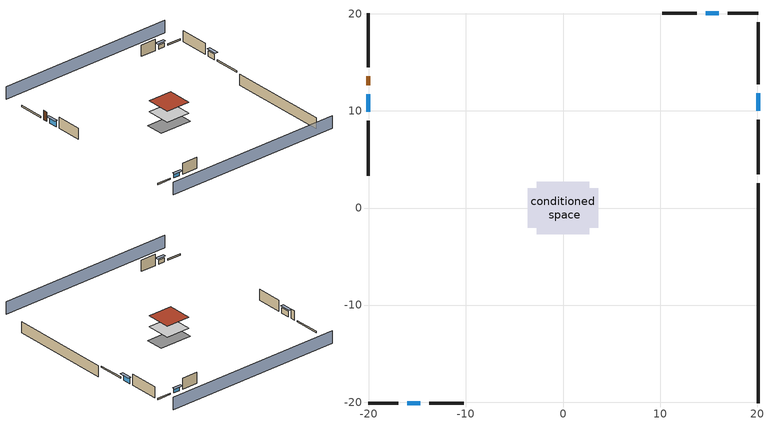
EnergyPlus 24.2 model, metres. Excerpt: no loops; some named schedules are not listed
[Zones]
conditioned space
 floor adiabatic (AdiabaticFloorConstruction): -2.71,-2.71 -2.71,2.71 2.71,2.71 2.71,-2.71 z0.3
 floor foundation (Slab1 construction): -3.64,-2.02 -3.64,2.02 3.64,2.02 3.64,-2.02 z-2.13
 wall outside (RimJoist1 construction): 20.08,3.49 20.08,9.1 z0.3:0.61
 wall outside (RimJoist2 construction): -20.08,-20.08 -16.98,-20.08 z0.3:0.61
 wall outside (RimJoist3 construction): -20.08,20.08 -20.08,14.48 z0.3:0.61
 wall outside (RimJoist4 construction): 20.08,20.08 16.98,20.08 z0.3:0.61
 wall outside (AdiabaticWallConstruction 1): -20.08,13.55 -20.08,12.63 z0.3:2.34
 wall outside (AdiabaticWallConstruction): 20.08,10.03 20.08,11.82 / -20.08,11.71 -20.08,9.91 z0.3:1.49; -16.05,-20.08 -14.71,-20.08 / 16.05,20.08 14.71,20.08 z0.3:1.19
 wall outside (Wall1 construction): 20.08,12.75 20.08,19.16 z0.3:2.74
 wall outside (Wall2 construction): -13.78,-20.08 -10.22,-20.08 z0.3:2.74
 wall outside (Wall3 construction): -20.08,8.99 -20.08,3.34 z0.3:2.74
 wall outside (Wall4 construction): 13.78,20.08 10.22,20.08 z0.3:2.74
 wall foundation (FoundationWall1 construction): 20.08,-20.08 20.08,2.56 z-2.13:0.3
 window (WindowConstruction): 20.08,10.03 20.08,11.82 z0.3:1.49
 window (WindowConstruction 1): -16.05,-20.08 -14.71,-20.08 z0.3:1.19
 window (WindowConstruction 2): -20.08,11.7 -20.08,9.91 z0.3:1.49
 window (WindowConstruction 3): 16.05,20.08 14.71,20.08 z0.3:1.19
 door (Door): -20.08,13.55 -20.08,12.63 z0.3:2.34
 ceiling adiabatic (AdiabaticFloorConstruction): 2.71,-2.71 2.71,2.71 -2.71,2.71 -2.71,-2.71 z0.3
 roof outside (Roof1 construction): -2.71,2.71 -2.71,-2.71 2.71,-2.71 2.71,2.71 z2.74
shading: 20.08,24.66 -20.08,24.66 / -20.08,-24.66 20.08,-24.66 z0:2.74; 20.08,12.12 20.08,9.72 20.69,9.72 20.69,12.12 z1.8; -14.41,-20.08 -16.35,-20.08 -16.35,-20.69 -14.41,-20.69 z1.49; -20.08,9.61 -20.08,12.01 -20.69,12.01 -20.69,9.61 z1.8; 14.41,20.08 16.35,20.08 16.35,20.69 14.41,20.69 z1.49
[Building]
Building 1: Terrain=Suburbs
[Site:Location]
Portland Intl Arpt_OR: Latitude {deg}=45.59; Longitude {deg}=-122.6; Time Zone {hr}=-8; Elevation {m}=33; Keep Site Location Information=Yes
[Site:GroundTemperature:Shallow]
10.2558, 8.96328, 8.85977, 9.47314, 11.9355, 14.3863, 16.5111, 17.8571, 17.9714, 16.8767, 14.8061, 12.4304
[Site:WaterMainsTemperature]
Calculation Method=Schedule; Temperature Schedule=mains temperature schedule
[Material] Roughness=Rough; Thermal Absorptance=0.9
Name | Thickness {m} | Conductivity {W/m-K} | Density {kg/m3} | Specific Heat {J/kg-K} | Solar Absorptance | Visible Absorptance
asphalt or fiberglass shingles | 0.00635 | 0.162714 | 1121.4 | 1465.45 | 0.85 | 0.85
concrete 4.0 in. | 0.1016 | 1.803125 | 2242.8 | 837.4 | 0.7 | 0.7
concrete 8.0 in. | 0.2032 | 1.803125 | 2242.8 | 837.4 | 0.7 | 0.7
door material | 0.04445 | 0.0612267 | 512.64 | 1214.23 | 0.7 | 0.7
floor covering | 0.0127 | 0.0450781 | 54.468 | 1339.84 | 0.9 | 0.9
floor covering 1 | 0.0127 | 0.0433444 | 54.468 | 1339.84 | 0.6 | 0.6
floor rigid ins; wall rigid ins | 0.512978 | 0.029427 | 32.04 | 1214.23 | 0.7 | 0.7
floor stud and cavity | 0.1397 | 1.75129 | 37.0049 | 1207.88 | 0.7 | 0.7
furniture material conditioned space 1 | 0.1524 | 0.115458 | 640.8 | 1214.23 | 0.6 | 0.6
gypsum board | 0.0127 | 0.160291 | 801 | 837.4 | 0.6 | 0.6
gypsum board 1 | 0.0127 | 0.160291 | 801 | 837.4 | 0.7 | 0.7
osb sheathing 0.5 in. | 0.0127 | 0.115458 | 512.64 | 1214.23 | 0.7 | 0.7
osb sheathing 0.75 in. | 0.01905 | 0.115458 | 512.64 | 1214.23 | 0.7 | 0.7
rim joist stud and cavity | 0.0508 | 0.178688 | 50.32683 | 1063.81 | 0.6 | 0.6
roof rigid ins | 0.103632 | 0.029427 | 32.04 | 1214.23 | 0.7 | 0.7
roof stud and cavity | 0.2032 | 0.161866 | 78.34581 | 1123.46 | 0.7 | 0.7
wall stud and cavity | 0.1397 | 0.550994 | 139.0536 | 1170.24 | 0.7 | 0.7
wall stud and cavity 1 | 0.0889 | 0.380278 | 52.3479 | 1209.89 | 0.7 | 0.7
wall stud and cavity 2 | 0.0889 | 0.391764 | 83.0341 | 1211.67 | 0.7 | 0.7
wood siding | 0.0254 | 0.102417 | 544.68 | 1172.36 | 0.85 | 0.85
wood siding 1; wood siding 2 | 0.0254 | 0.102417 | 544.68 | 1172.36 | 0.7 | 0.7
[WindowMaterial:SimpleGlazingSystem]
WindowMaterial: U-Factor {W/m2-K}=4.76952; Solar Heat Gain Coefficient=0.63
[Construction]
AdiabaticFloorConstruction: floor stud and cavity, floor rigid ins, osb sheathing 0.75 in., floor covering 1
AdiabaticWallConstruction: wood siding 1, wall rigid ins, wall stud and cavity 1, gypsum board
AdiabaticWallConstruction 1: wood siding 2, wall rigid ins, wall stud and cavity 1, gypsum board
Door: door material
FoundationWall1 construction: concrete 8.0 in., gypsum board 1
furniture construction conditioned space 1: furniture material conditioned space 1
PartitionWallConstruction: gypsum board, wall stud and cavity 2, gypsum board
RimJoist1 construction; RimJoist2 construction; RimJoist3 construction; RimJoist4 construction: wood siding, rim joist stud and cavity
Roof1 construction: asphalt or fiberglass shingles, roof rigid ins, osb sheathing 0.75 in., roof stud and cavity, gypsum board
Slab1 construction: concrete 4.0 in., floor covering
Wall1 construction; Wall2 construction; Wall3 construction; Wall4 construction: wood siding, osb sheathing 0.5 in., wall stud and cavity, gypsum board
WindowConstruction; WindowConstruction 1; WindowConstruction 2; WindowConstruction 3: WindowMaterial
[Zone]
conditioned space: Multiplier=1; Volume {m3}=143.623; Part of Total Floor Area=Yes
[Space]
conditioned space 1: Zone=conditioned space; Volume {m3}=143.623
[SurfaceProperty:ExposedFoundationPerimeter]
Slab1: Exposed Perimeter Calculation Method=TotalExposedPerimeter; Total Exposed Perimeter {m}=22.64664
[SurfaceProperty:IncidentSolarMultiplier] Incident Solar Multiplier=1; Incident Solar Multiplier Schedule=trans schedule winter=0.85 summer=0.7
Window1; Window2; Window3; Window4
[InternalMass] Zone or ZoneList=conditioned space; Space or SpaceList=conditioned space 1
Name | Construction | Surface Area {m2}
furniture mass conditioned space 1 | furniture construction conditioned space 1 | 23.56021
partition wall mass | PartitionWallConstruction | 58.90053
[Lights]
interior lighting: Zone or ZoneList or Space or SpaceList=conditioned space 1; Schedule=lighting_interior; Design Level Calculation Method=LightingLevel; Lighting Level {W}=141.679; Return Air Fraction=0; Fraction Radiant=0.6; Fraction Visible=0.2; Fraction Replaceable=1
[People]
occupants: Zone or ZoneList or Space or SpaceList=conditioned space 1; Number of People Schedule=occupants; Number of People Calculation Method=People; Number of People=5; Fraction Radiant=0.314171; Sensible Heat Fraction=0.56303; Activity Level Schedule=occupants activity schedule; Carbon Dioxide Generation Rate {m3/s-W}=0; Enable ASHRAE 55 Comfort Warnings=No; Mean Radiant Temperature Calculation Type=EnclosureAveraged
[ElectricEquipment] Zone or ZoneList or Space or SpaceList=conditioned space 1; Design Level Calculation Method=EquipmentLevel
Name | Schedule | Design Level {W} | Fraction Latent | Fraction Radiant | Fraction Lost
ceiling fan | ceiling_fan | 17.6206 | 0 | 0.558 | 0
clothes dryer | clothes_dryer | 5650.76 | 0.015 | 0.081 | 0.85
clothes washer | clothes_washer | 346.109 | 0.03 | 0.162 | 0.7
cooking range | cooking_range | 103.965 | 0.16 | 0.384 | 0.2
fridge | fridge schedule | 57.5342 | 0 | 0.6 | 0
mech vent bath fan 0 | mech vent bath fan 0 schedule | 15 | 0 | 0 | 1
mech vent house fan | mech vent house fan schedule | 0 | 0 | 0 | 1
mech vent house fan cfis | mech vent house fan cfis schedule | 0 | 0 | 0 | 0
mech vent range fan 0 | mech vent range fan 0 schedule | 30 | 0 | 0 | 1
misc plug loads | plug_loads_other | 776.921 | 0.021 | 0.558 | 0.049
misc tv | plug_loads_tv | 1233.54 | 0 | 0.6 | 0
whole house fan | Always On Discrete | 0 | 0 | 0 | 1
[OtherEquipment] Zone or ZoneList or Space or SpaceList=conditioned space 1; Design Level Calculation Method=EquipmentLevel
Name | Fuel Type | Schedule | Design Level {W} | Fraction Latent | Fraction Radiant | Fraction Lost
clothes dryer 1 | Electricity | clothes_dryer | 0 | 0.015 | 0.081 | 0.85
cooking range 1 | NaturalGas | cooking_range | 3046.91 | 0.16 | 0.384 | 0.2
general water use latent | None | general water use schedule | 99.529 | 1 | 0 | 0
general water use sensible | None | general water use schedule | -98.09 | 0 | 0.6 | 0
mech vent house fan latent load; water heater lat | None | Always On Discrete | 0 | 1 | 0 | 0
mech vent house fan sensible load; water heater sens | None | Always On Discrete | 0 | 0 | 0 | 0
water heater energy adjustment1 | Electricity | Always On Discrete | 0.01 | 0 | 0 | 1
[ZoneInfiltration:DesignFlowRate] Zone or ZoneList or Space or SpaceList=conditioned space 1; Schedule=Always On Discrete; Design Flow Rate Calculation Method=Flow/Zone; Design Flow Rate {m3/s}=0
infil flow; natural vent flow; whole house fan flow
[AvailabilityManager:Scheduled]
furnace airloop Availability Manager: Schedule=Always On Discrete
[Foundation:Kiva]
Foundation Kiva 1: Initial Indoor Air Temperature {C}=20; Wall Height Above Grade {m}=0.3048; Wall Depth Below Slab {m}=0.2032
[Foundation:Kiva:Settings]
Soil Conductivity {W/m-K}=2.4234; Soil Density {kg/m3}=1842.3; Soil Specific Heat {J/kg-K}=418.7; Ground Solar Absorptivity=0.9; Ground Thermal Absorptivity=0.9; Ground Surface Roughness {m}=0.03; Far-Field Width {m}=40; Deep-Ground Boundary Condition=ZeroFlux; Deep-Ground Depth {m}=40; Minimum Cell Dimension {m}=0.2; Maximum Cell Growth Coefficient=3; Simulation Timestep=Timestep
[Exterior:Lights]
exterior lighting: Schedule=exterior lighting schedule; Design Level {W}=5.05151
[EnergyManagementSystem:GlobalVariable]
furnace_airloop_Fan_RTF
infil_program_Qfan
infil_program_Qinf
natural_vent_program_Qnv
natural_vent_program_Qwhf
[EnergyManagementSystem:Sensor]
Name | Output:Variable or Output:Meter Index Key | Output:Variable or Output:Meter
airflow_gain | infil flow | Infiltration Sensible Heat Gain Energy
airflow_gain_1 | natural vent flow | Infiltration Sensible Heat Gain Energy
airflow_gain_2 | whole house fan flow | Infiltration Sensible Heat Gain Energy
airflow_loss | infil flow | Infiltration Sensible Heat Loss Energy
airflow_loss_1 | natural vent flow | Infiltration Sensible Heat Loss Energy
airflow_loss_2 | whole house fan flow | Infiltration Sensible Heat Loss Energy
clg_load_cond |  | Cooling:EnergyTransfer:Zone:CONDITIONED SPACE
clg_sp_s; clg_sp_s_1 | cooling setpoint | Schedule Value
clothes_dryer_exhaust_0_sch_s | clothes_dryer | Schedule Value
cool_season | cooling season schedule | Schedule Value
htg_load_cond |  | Heating:EnergyTransfer:Zone:CONDITIONED SPACE
htg_sp_s; htg_sp_s_1 | heating setpoint | Schedule Value
ig_ee_conv | ceiling fan | Electric Equipment Convective Heating Energy
ig_ee_conv_1 | clothes dryer | Electric Equipment Convective Heating Energy
ig_ee_conv_3 | cooking range | Electric Equipment Convective Heating Energy
ig_ee_conv_4 | fridge | Electric Equipment Convective Heating Energy
ig_ee_conv_5 | misc plug loads | Electric Equipment Convective Heating Energy
ig_ee_conv_6 | misc tv | Electric Equipment Convective Heating Energy
ig_ee_conv_7 | whole house fan | Electric Equipment Convective Heating Energy
ig_ee_rad | ceiling fan | Electric Equipment Radiant Heating Energy
ig_ee_rad_1 | clothes dryer | Electric Equipment Radiant Heating Energy
ig_ee_rad_3 | cooking range | Electric Equipment Radiant Heating Energy
ig_ee_rad_4 | fridge | Electric Equipment Radiant Heating Energy
ig_ee_rad_5 | misc plug loads | Electric Equipment Radiant Heating Energy
ig_ee_rad_6 | misc tv | Electric Equipment Radiant Heating Energy
ig_ee_rad_7 | whole house fan | Electric Equipment Radiant Heating Energy
ig_lgt_conv | interior lighting | Lights Convective Heating Energy
ig_lgt_rad | interior lighting | Lights Radiant Heating Energy
ig_lgt_vis | interior lighting | Lights Visible Radiation Heating Energy
ig_oe_conv | clothes dryer 1 | Other Equipment Convective Heating Energy
ig_oe_conv_1 | cooking range 1 | Other Equipment Convective Heating Energy
ig_oe_conv_2 | general water use latent | Other Equipment Convective Heating Energy
ig_oe_conv_3 | general water use sensible | Other Equipment Convective Heating Energy
ig_oe_conv_4 | water heater energy adjustment1 | Other Equipment Convective Heating Energy
ig_oe_conv_5 | water heater lat | Other Equipment Convective Heating Energy
ig_oe_conv_6 | water heater sens | Other Equipment Convective Heating Energy
ig_oe_rad | clothes dryer 1 | Other Equipment Radiant Heating Energy
ig_oe_rad_1 | cooking range 1 | Other Equipment Radiant Heating Energy
ig_oe_rad_2 | general water use latent | Other Equipment Radiant Heating Energy
ig_oe_rad_3 | general water use sensible | Other Equipment Radiant Heating Energy
ig_oe_rad_4 | water heater energy adjustment1 | Other Equipment Radiant Heating Energy
ig_oe_rad_5 | water heater lat | Other Equipment Radiant Heating Energy
ig_oe_rad_6 | water heater sens | Other Equipment Radiant Heating Energy
ig_ppl_conv | occupants | People Convective Heating Energy
ig_ppl_rad | occupants | People Radiant Heating Energy
im_conv | furniture mass conditioned space 1 | Surface Inside Face Convection Heat Gain Energy
im_conv_1 | partition wall mass | Surface Inside Face Convection Heat Gain Energy
im_ig | furniture mass conditioned space 1 | Surface Inside Face Internal Gains Radiation Heat Gain Energy
im_ig_1 | partition wall mass | Surface Inside Face Internal Gains Radiation Heat Gain Energy
im_lgt | furniture mass conditioned space 1 | Surface Inside Face Lights Radiation Heat Gain Energy
im_lgt_1 | partition wall mass | Surface Inside Face Lights Radiation Heat Gain Energy
im_sol | furniture mass conditioned space 1 | Surface Inside Face Solar Radiation Heat Gain Energy
im_sol_1 | partition wall mass | Surface Inside Face Solar Radiation Heat Gain Energy
im_surf | furniture mass conditioned space 1 | Surface Inside Face Net Surface Thermal Radiation Heat Gain Energy
im_surf_1 | partition wall mass | Surface Inside Face Net Surface Thermal Radiation Heat Gain Energy
mech_vent_bath_fan_0_sch_s | mech vent bath fan 0 schedule | Schedule Value
mech_vent_range_fan_0_sch_s | mech vent range fan 0 schedule | Schedule Value
mv_conv | mech vent bath fan 0 | Electric Equipment Convective Heating Energy
mv_conv_1 | mech vent house fan | Electric Equipment Convective Heating Energy
mv_conv_2 | mech vent house fan cfis | Electric Equipment Convective Heating Energy
mv_conv_3 | mech vent range fan 0 | Electric Equipment Convective Heating Energy
mv_conv_4 | mech vent house fan latent load | Other Equipment Convective Heating Energy
mv_conv_5 | mech vent house fan sensible load | Other Equipment Convective Heating Energy
mv_rad | mech vent bath fan 0 | Electric Equipment Radiant Heating Energy
mv_rad_1 | mech vent house fan | Electric Equipment Radiant Heating Energy
mv_rad_2 | mech vent house fan cfis | Electric Equipment Radiant Heating Energy
mv_rad_3 | mech vent range fan 0 | Electric Equipment Radiant Heating Energy
mv_rad_4 | mech vent house fan latent load | Other Equipment Radiant Heating Energy
mv_rad_5 | mech vent house fan sensible load | Other Equipment Radiant Heating Energy
natural_vent_s | natural vent schedule | Schedule Value
out_pb_s |  | Site Outdoor Air Barometric Pressure
out_wt_s |  | Site Outdoor Air Humidity Ratio
site_vw_s |  | Site Wind Speed
ss_back_out | Window1 | Surface Window Shortwave from Zone Back Out Window Heat Transfer Rate
ss_back_out_1 | Window2 | Surface Window Shortwave from Zone Back Out Window Heat Transfer Rate
ss_back_out_2 | Window3 | Surface Window Shortwave from Zone Back Out Window Heat Transfer Rate
ss_back_out_3 | Window4 | Surface Window Shortwave from Zone Back Out Window Heat Transfer Rate
ss_conv | Door1 | Surface Inside Face Convection Heat Gain Energy
ss_conv_1 | Window1 | Surface Inside Face Convection Heat Gain Energy
ss_conv_2 | Window2 | Surface Inside Face Convection Heat Gain Energy
ss_conv_3 | Window3 | Surface Inside Face Convection Heat Gain Energy
ss_conv_4 | Window4 | Surface Inside Face Convection Heat Gain Energy
ss_ig | Door1 | Surface Inside Face Internal Gains Radiation Heat Gain Energy
ss_ig_1 | Window1 | Surface Inside Face Internal Gains Radiation Heat Gain Energy
ss_ig_2 | Window2 | Surface Inside Face Internal Gains Radiation Heat Gain Energy
ss_ig_3 | Window3 | Surface Inside Face Internal Gains Radiation Heat Gain Energy
ss_ig_4 | Window4 | Surface Inside Face Internal Gains Radiation Heat Gain Energy
ss_lgt | Door1 | Surface Inside Face Lights Radiation Heat Gain Energy
ss_sol | Door1 | Surface Inside Face Solar Radiation Heat Gain Energy
ss_surf | Door1 | Surface Inside Face Net Surface Thermal Radiation Heat Gain Energy
ss_surf_1 | Window1 | Surface Inside Face Net Surface Thermal Radiation Heat Gain Energy
ss_surf_2 | Window2 | Surface Inside Face Net Surface Thermal Radiation Heat Gain Energy
ss_surf_3 | Window3 | Surface Inside Face Net Surface Thermal Radiation Heat Gain Energy
ss_surf_4 | Window4 | Surface Inside Face Net Surface Thermal Radiation Heat Gain Energy
ss_trans_in | Window1 | Surface Window Transmitted Solar Radiation Rate
ss_trans_in_1 | Window2 | Surface Window Transmitted Solar Radiation Rate
ss_trans_in_2 | Window3 | Surface Window Transmitted Solar Radiation Rate
ss_trans_in_3 | Window4 | Surface Window Transmitted Solar Radiation Rate
ss_trans_out | Window1 | Surface Inside Face Initial Transmitted Diffuse Transmitted Out Window Solar Radiation Rate
ss_trans_out_1 | Window2 | Surface Inside Face Initial Transmitted Diffuse Transmitted Out Window Solar Radiation Rate
ss_trans_out_2 | Window3 | Surface Inside Face Initial Transmitted Diffuse Transmitted Out Window Solar Radiation Rate
ss_trans_out_3 | Window4 | Surface Inside Face Initial Transmitted Diffuse Transmitted Out Window Solar Radiation Rate
s_conv | FoundationWall1 | Surface Inside Face Convection Heat Gain Energy
s_conv_1 | inferred conditioned ceiling | Surface Inside Face Convection Heat Gain Energy
s_conv_10 | Wall2 | Surface Inside Face Convection Heat Gain Energy
s_conv_11 | Wall3 | Surface Inside Face Convection Heat Gain Energy
s_conv_12 | Wall4 | Surface Inside Face Convection Heat Gain Energy
s_conv_2 | inferred conditioned floor | Surface Inside Face Convection Heat Gain Energy
s_conv_3 | RimJoist1 | Surface Inside Face Convection Heat Gain Energy
s_conv_4 | RimJoist2 | Surface Inside Face Convection Heat Gain Energy
s_conv_5 | RimJoist3 | Surface Inside Face Convection Heat Gain Energy
s_conv_6 | RimJoist4 | Surface Inside Face Convection Heat Gain Energy
s_conv_7 | Roof1 | Surface Inside Face Convection Heat Gain Energy
s_conv_8 | Slab1 | Surface Inside Face Convection Heat Gain Energy
s_conv_9 | Wall1 | Surface Inside Face Convection Heat Gain Energy
s_ig | FoundationWall1 | Surface Inside Face Internal Gains Radiation Heat Gain Energy
s_ig_1 | inferred conditioned ceiling | Surface Inside Face Internal Gains Radiation Heat Gain Energy
s_ig_10 | Wall2 | Surface Inside Face Internal Gains Radiation Heat Gain Energy
s_ig_11 | Wall3 | Surface Inside Face Internal Gains Radiation Heat Gain Energy
s_ig_12 | Wall4 | Surface Inside Face Internal Gains Radiation Heat Gain Energy
s_ig_2 | inferred conditioned floor | Surface Inside Face Internal Gains Radiation Heat Gain Energy
s_ig_3 | RimJoist1 | Surface Inside Face Internal Gains Radiation Heat Gain Energy
s_ig_4 | RimJoist2 | Surface Inside Face Internal Gains Radiation Heat Gain Energy
s_ig_5 | RimJoist3 | Surface Inside Face Internal Gains Radiation Heat Gain Energy
s_ig_6 | RimJoist4 | Surface Inside Face Internal Gains Radiation Heat Gain Energy
s_ig_7 | Roof1 | Surface Inside Face Internal Gains Radiation Heat Gain Energy
s_ig_8 | Slab1 | Surface Inside Face Internal Gains Radiation Heat Gain Energy
s_ig_9 | Wall1 | Surface Inside Face Internal Gains Radiation Heat Gain Energy
s_lgt | FoundationWall1 | Surface Inside Face Lights Radiation Heat Gain Energy
s_lgt_1 | inferred conditioned ceiling | Surface Inside Face Lights Radiation Heat Gain Energy
s_lgt_10 | Wall2 | Surface Inside Face Lights Radiation Heat Gain Energy
s_lgt_11 | Wall3 | Surface Inside Face Lights Radiation Heat Gain Energy
s_lgt_12 | Wall4 | Surface Inside Face Lights Radiation Heat Gain Energy
s_lgt_2 | inferred conditioned floor | Surface Inside Face Lights Radiation Heat Gain Energy
s_lgt_3 | RimJoist1 | Surface Inside Face Lights Radiation Heat Gain Energy
s_lgt_4 | RimJoist2 | Surface Inside Face Lights Radiation Heat Gain Energy
s_lgt_5 | RimJoist3 | Surface Inside Face Lights Radiation Heat Gain Energy
s_lgt_6 | RimJoist4 | Surface Inside Face Lights Radiation Heat Gain Energy
s_lgt_7 | Roof1 | Surface Inside Face Lights Radiation Heat Gain Energy
s_lgt_8 | Slab1 | Surface Inside Face Lights Radiation Heat Gain Energy
s_lgt_9 | Wall1 | Surface Inside Face Lights Radiation Heat Gain Energy
s_sol | FoundationWall1 | Surface Inside Face Solar Radiation Heat Gain Energy
s_sol_1 | inferred conditioned ceiling | Surface Inside Face Solar Radiation Heat Gain Energy
s_sol_10 | Wall2 | Surface Inside Face Solar Radiation Heat Gain Energy
s_sol_11 | Wall3 | Surface Inside Face Solar Radiation Heat Gain Energy
s_sol_12 | Wall4 | Surface Inside Face Solar Radiation Heat Gain Energy
s_sol_2 | inferred conditioned floor | Surface Inside Face Solar Radiation Heat Gain Energy
s_sol_3 | RimJoist1 | Surface Inside Face Solar Radiation Heat Gain Energy
s_sol_4 | RimJoist2 | Surface Inside Face Solar Radiation Heat Gain Energy
s_sol_5 | RimJoist3 | Surface Inside Face Solar Radiation Heat Gain Energy
s_sol_6 | RimJoist4 | Surface Inside Face Solar Radiation Heat Gain Energy
s_sol_7 | Roof1 | Surface Inside Face Solar Radiation Heat Gain Energy
s_sol_8 | Slab1 | Surface Inside Face Solar Radiation Heat Gain Energy
s_sol_9 | Wall1 | Surface Inside Face Solar Radiation Heat Gain Energy
s_surf | FoundationWall1 | Surface Inside Face Net Surface Thermal Radiation Heat Gain Energy
s_surf_1 | inferred conditioned ceiling | Surface Inside Face Net Surface Thermal Radiation Heat Gain Energy
s_surf_10 | Wall2 | Surface Inside Face Net Surface Thermal Radiation Heat Gain Energy
s_surf_11 | Wall3 | Surface Inside Face Net Surface Thermal Radiation Heat Gain Energy
s_surf_12 | Wall4 | Surface Inside Face Net Surface Thermal Radiation Heat Gain Energy
s_surf_2 | inferred conditioned floor | Surface Inside Face Net Surface Thermal Radiation Heat Gain Energy
s_surf_3 | RimJoist1 | Surface Inside Face Net Surface Thermal Radiation Heat Gain Energy
s_surf_4 | RimJoist2 | Surface Inside Face Net Surface Thermal Radiation Heat Gain Energy
s_surf_5 | RimJoist3 | Surface Inside Face Net Surface Thermal Radiation Heat Gain Energy
s_surf_6 | RimJoist4 | Surface Inside Face Net Surface Thermal Radiation Heat Gain Energy
s_surf_7 | Roof1 | Surface Inside Face Net Surface Thermal Radiation Heat Gain Energy
s_surf_8 | Slab1 | Surface Inside Face Net Surface Thermal Radiation Heat Gain Energy
s_surf_9 | Wall1 | Surface Inside Face Net Surface Thermal Radiation Heat Gain Energy
water_heater_T_set | water heater setpoint | Schedule Value
[EnergyManagementSystem:Actuator]
Name | Actuated Component Unique | Actuated Component Type | Actuated Component Control Type
fridge_schedule_act | fridge schedule | Schedule:Constant | Schedule Value
infil_flow_act | infil flow | Zone Infiltration | Air Exchange Flow Rate
mech_vent_house_fan_cfis_act | mech vent house fan cfis | ElectricEquipment | Electricity Rate
mech_vent_house_fan_latent_load_act | mech vent house fan latent load | OtherEquipment | Power Level
mech_vent_house_fan_sensible_load_act | mech vent house fan sensible load | OtherEquipment | Power Level
natural_vent_flow_act | natural vent flow | Zone Infiltration | Air Exchange Flow Rate
water_heater_HPWHSchedOverride | water heater setpoint | Schedule:Constant | Schedule Value
water_heater_hpwh_ec_adj_act | water heater energy adjustment1 | OtherEquipment | Power Level
water_heater_lat_act | water heater lat | OtherEquipment | Power Level
water_heater_LESchedOverride | water heater BottomElementSetpoint | Schedule:Constant | Schedule Value
water_heater_sens_act | water heater sens | OtherEquipment | Power Level
water_heater_UESchedOverride | water heater TopElementSetpoint | Schedule:Constant | Schedule Value
whole_house_fan_act | whole house fan | ElectricEquipment | Electricity Rate
whole_house_fan_flow_act | whole house fan flow | Zone Infiltration | Air Exchange Flow Rate
